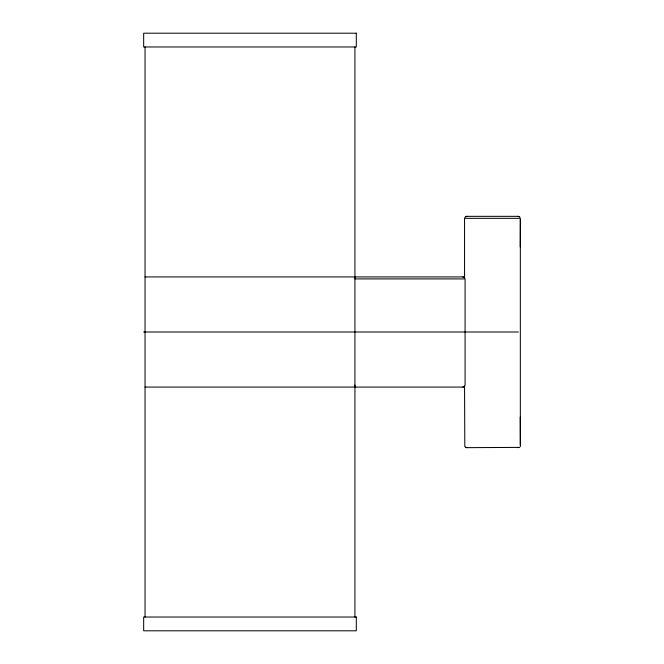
<?xml version="1.0" encoding="UTF-8"?>
<svg xmlns="http://www.w3.org/2000/svg" width="664" height="664" viewBox="0 0 664 664"><rect width="100%" height="100%" fill="white"/><g stroke="black" fill="none" stroke-linecap="round" stroke-linejoin="round"><path stroke-width="1" d="M354.925 385.087L354.916 387.079M520.244 246.966L520.335 219.128L520.335 444.872M464.817 217.335L466.543 216.339L518.343 216.339L520.061 217.335M145.042 387.079L463.082 387.079L464.817 386.083M462.742 387.079L464.078 386.813M467.249 216.339L465.547 216.605M517.638 447.661L519.339 447.395L466.543 447.661L464.817 446.664L464.551 385.734M519.339 216.605L517.638 216.339M520.335 218.332L464.551 218.332L464.551 278.266M145.042 276.921L463.082 276.921L464.817 277.917M464.078 277.187L462.742 276.921M143.665 332L518.343 332M465.547 447.395L467.249 447.661M354.916 276.921L354.925 278.913L465.082 278.913L465.082 385.087M520.244 417.033L520.335 446.723M354.925 46.97L354.925 617.03M145.042 46.97L145.042 617.03M356.302 33.2L143.665 33.2L143.665 46.97L356.302 46.97L356.302 33.2M356.302 617.03L143.665 617.03L143.665 630.8L356.302 630.8L356.302 617.03"/></g></svg>
